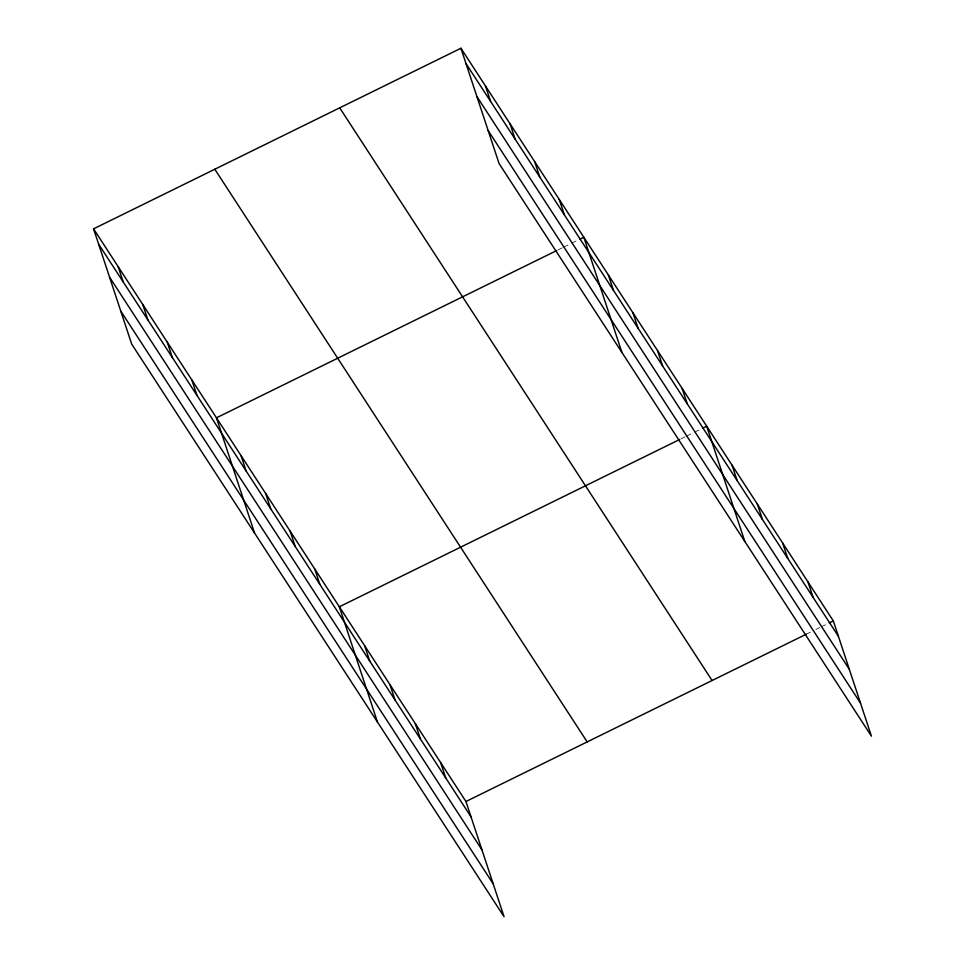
<?xml version="1.0" encoding="UTF-8"?>
<svg xmlns="http://www.w3.org/2000/svg" width="965" height="965" viewBox="0 0 965 965"><rect width="100%" height="100%" fill="white"/><g stroke="black" fill="none" stroke-linecap="round" stroke-linejoin="round"><path stroke-width="0.72" stroke-dasharray="4.83 3.62" d="M558.228 249.814L562.269 247.824M563.62 247.161L570.351 243.856M571.702 243.192L578.433 239.875M681.109 438.786L685.15 436.807M686.501 436.144L693.232 432.827M694.583 432.163L701.314 428.858M806.366 634.162L810.407 632.172M815.799 629.518L819.84 627.54M821.191 626.876L827.922 623.559"/><path stroke-width="1.45" d="M93.569 228.838L465.95 801.505L504.068 916.75L131.686 344.083L93.569 228.838L460.932 48.25L833.314 620.917L871.431 736.162L499.05 163.495L460.932 48.25M556.877 250.478L216.462 417.821L254.567 533.066M579.784 239.211L583.825 237.233L621.93 352.478M679.758 439.449L339.342 606.792L377.46 722.049M702.665 428.195L706.706 426.204L744.823 541.449M465.95 801.505L806.366 634.162M829.273 622.895L833.314 620.917M466.023 63.618L838.392 636.285M476.915 96.572L849.297 669.24M488.145 130.54L860.527 703.196M339.704 107.839L712.086 680.506M214.809 169.249L587.178 741.904M98.659 244.205L471.029 816.873M109.552 277.172L481.933 849.827M120.794 311.128L493.163 883.795M807.995 581.967L813.073 597.335M782.663 543.03L787.754 558.397M757.344 504.092L762.434 519.46M732.025 465.154L737.103 480.522M682.122 388.413L687.213 403.78M657.551 350.621L662.629 365.988M632.968 312.817L638.058 328.184M608.396 275.025L613.475 290.393M559.242 199.429L564.32 214.797M534.67 161.638L539.749 177.005M510.087 123.846L515.165 139.213M485.516 86.042L490.594 101.409M440.631 762.567L445.709 777.935M415.312 723.617L420.39 738.985M389.981 684.68L395.071 700.047M364.661 645.742L369.752 661.109M314.771 569L319.849 584.368M290.188 531.208L295.266 546.576M265.616 493.405L270.695 508.772M241.033 455.613L246.123 470.98M191.878 380.017L196.969 395.385M167.307 342.225L172.385 357.593M142.724 304.433L147.814 319.801M118.152 266.642L123.231 282.009"/></g></svg>
